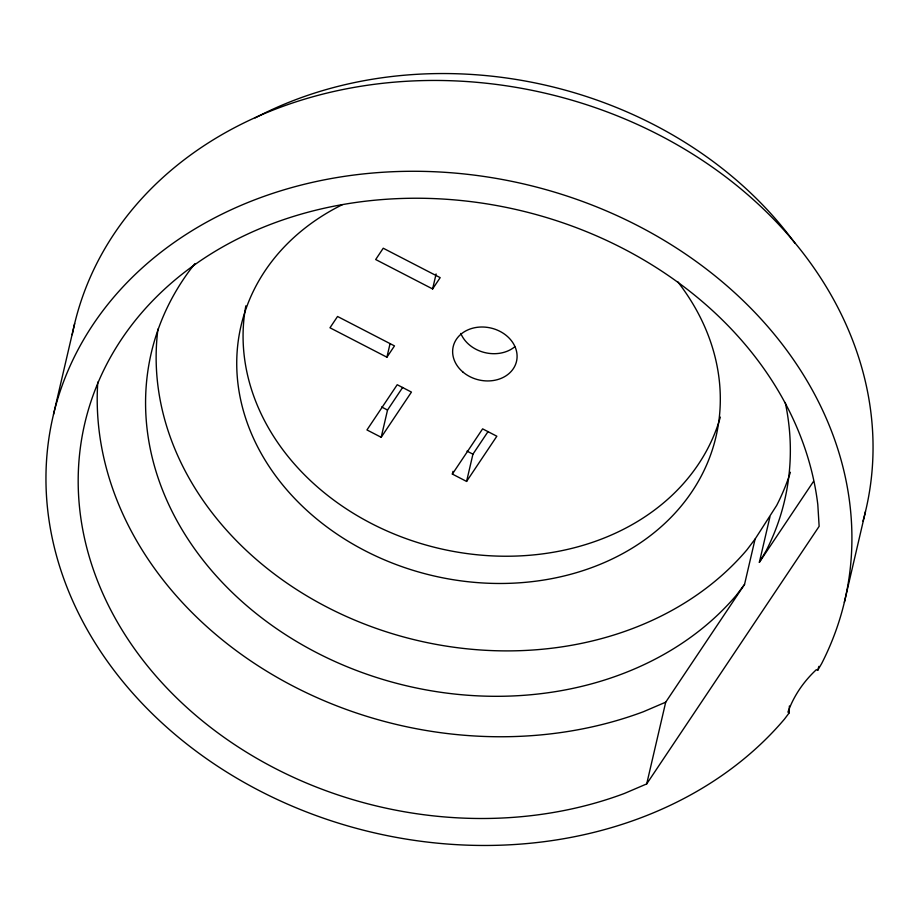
<?xml version="1.0" encoding="UTF-8"?>
<svg xmlns="http://www.w3.org/2000/svg" width="919" height="919" viewBox="0 0 919 919"><rect width="100%" height="100%" fill="white"/><g stroke="black" fill="none" stroke-linecap="round" stroke-linejoin="round"><path stroke-width="1.38" d="M789.26 712.788L787.939 712.11A150.417 123.215 13.1 0 1 816.348 669.675L817.657 670.365L821.597 663.679A406.428 332.931 13.1 0 0 421.649 171.348A406.428 332.931 13.1 0 0 100.401 651.18A406.428 332.931 13.1 0 0 784.516 719.06L789.26 712.788L789.387 705.999M53.509 414.412L74.646 323.591M386.91 357.204L394.481 345.9L337.549 316.481L329.978 327.784L386.91 357.204L390.081 343.58M381.19 437.295L411.448 392.091L397.215 384.728L366.957 429.943L381.19 437.295L387.531 410.046L402.66 387.439M432.608 288.945L440.178 277.641L383.234 248.222L375.676 259.526L432.608 288.945L436.1 273.954M452.355 474.066L482.613 428.863L496.846 436.226L466.588 481.43L452.355 474.066L452.987 471.344M466.588 481.43L472.929 454.181L488.058 431.574M646.7 783.918L819.139 526.334L817.807 504.623A373.918 306.291 13.1 0 0 363.913 201.399A373.918 306.291 13.1 0 0 102.25 592.238A373.918 306.291 13.1 0 0 624.461 793.442L646.7 783.918L665.712 702.173L744.528 584.461L755.096 539.051L776.658 505.461A325.142 266.349 13.1 0 0 790.397 472.286M813.487 481.453L759.358 562.313L769.927 516.903M844.354 602.324L865.491 511.504M817.657 670.365L818.886 666.378M759.358 562.313L766.09 550.872A325.142 266.349 13.1 0 0 785.251 402.499M755.096 539.051L746.986 549.769A325.142 266.349 13.1 0 1 369.047 625.793A325.142 266.349 13.1 0 1 157.953 329.071M744.528 584.461L736.418 595.179A325.142 266.349 13.1 0 1 292.943 639.302A325.142 266.349 13.1 0 1 194.966 263.569M665.712 702.173L643.484 711.697A373.918 306.291 13.1 0 1 268.934 672.559A373.918 306.291 13.1 0 1 97.782 382.086M381.592 406.979L387.531 410.046M467.001 451.114L472.929 454.181M72.222 334.7A406.428 332.931 13.1 0 1 546.931 93.612A406.428 332.931 13.1 0 1 862.987 521.13M255.126 117.908A381.925 312.851 13.1 0 1 795.027 243.328M677.579 281.57A243.857 199.756 13.1 0 1 615.362 557.431A243.857 199.756 13.1 0 1 278.905 480.155A243.857 199.756 13.1 0 1 342.5 204.604M720.335 417.123A243.857 199.756 13.1 0 1 439.075 548.413A243.857 199.756 13.1 0 1 245.855 305.82M514.778 346.785A32.51 26.64 13.1 0 1 460.81 333.448M462.877 372A32.51 26.64 13.1 0 0 516.271 362.327A32.51 26.64 13.1 0 0 475.433 327.589A32.51 26.64 13.1 0 0 462.877 372"/></g></svg>
